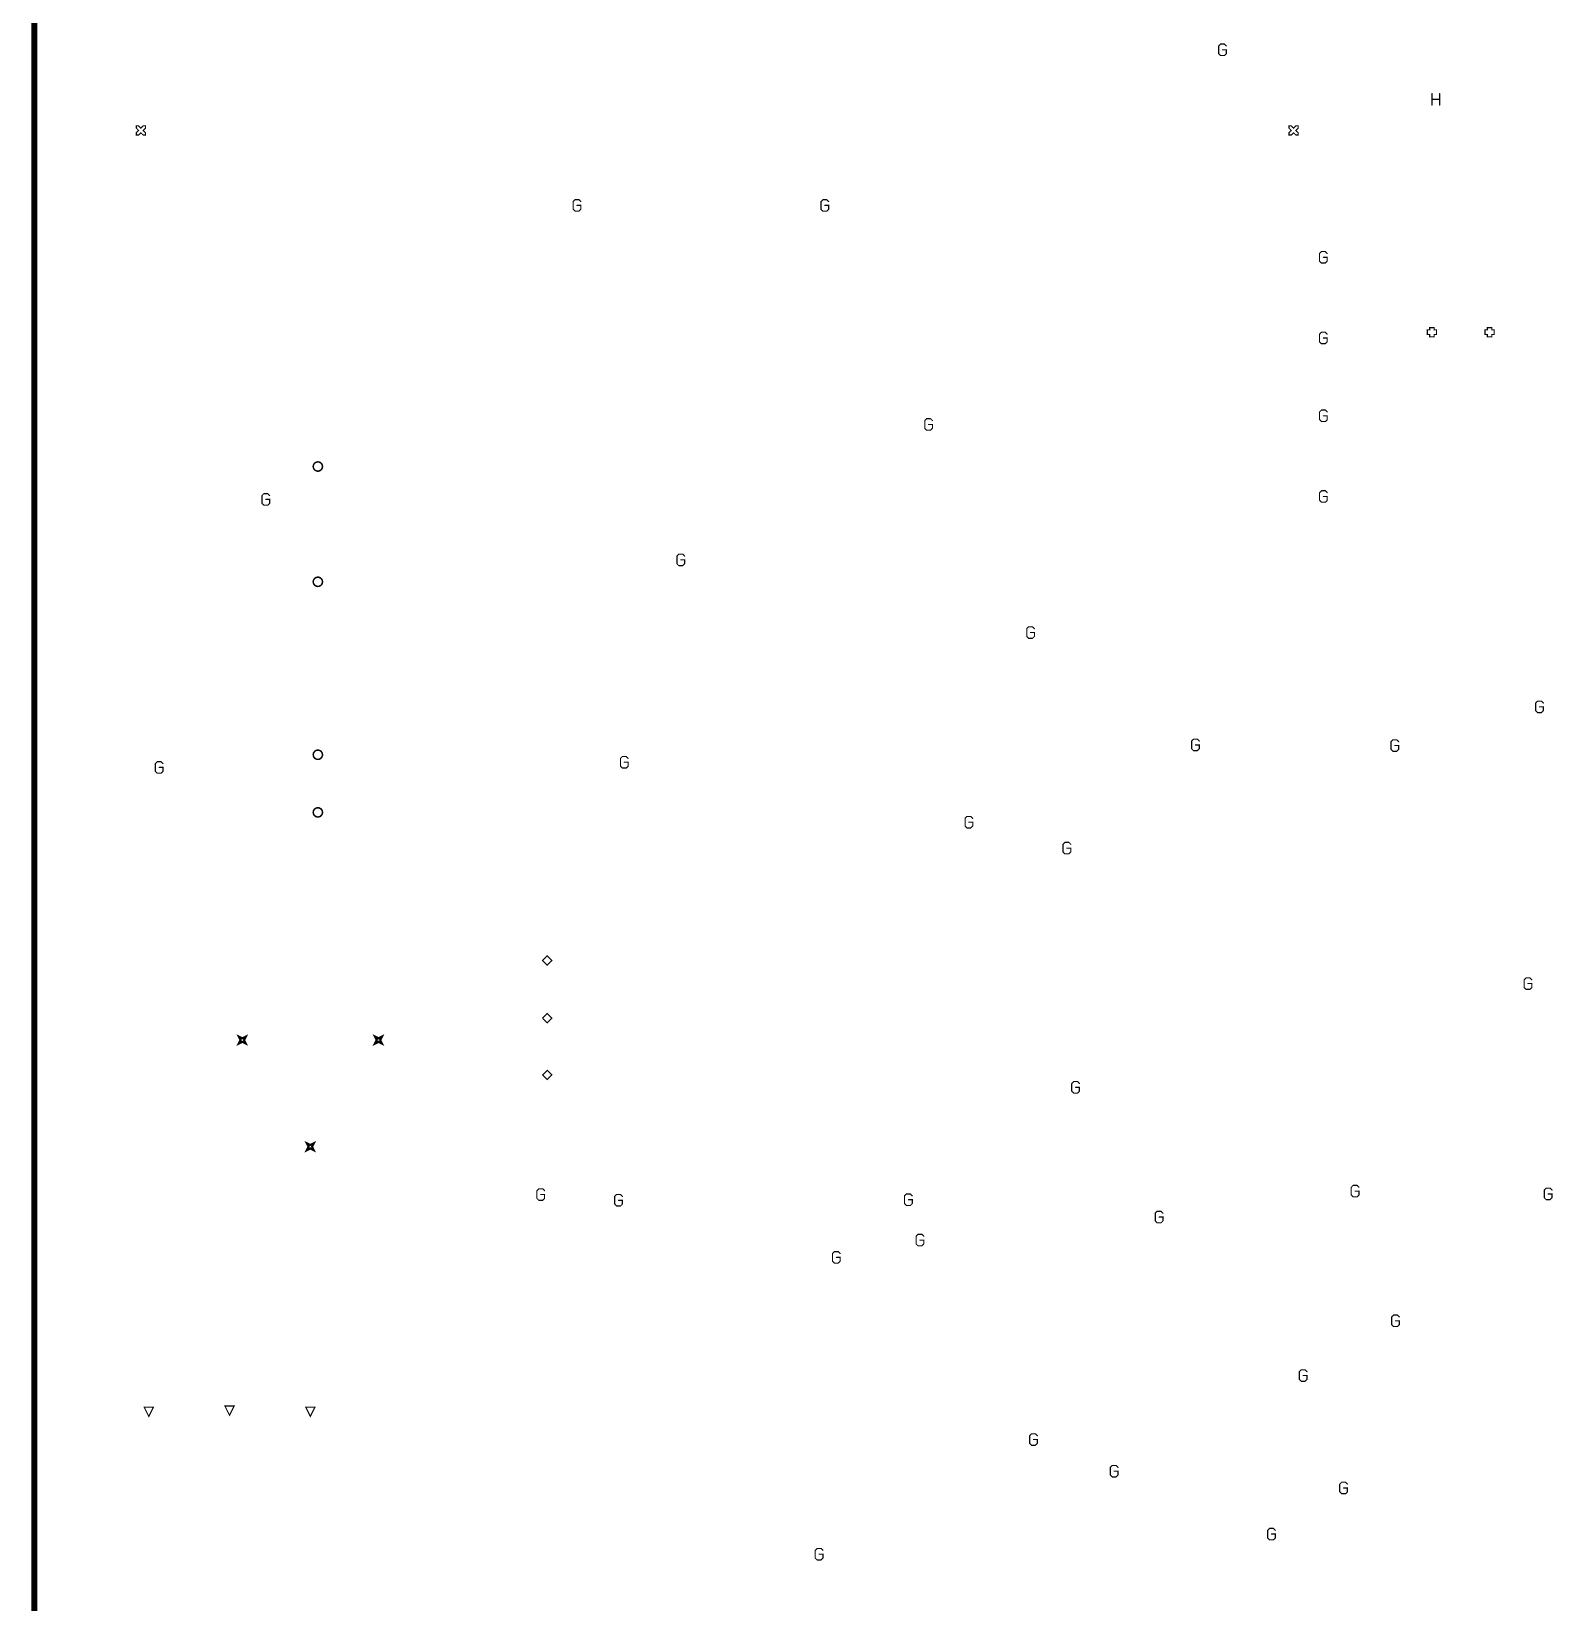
# Model space of a CAD drawing. Extents: x -9.8 to 23.3, y -7.1 to 14.3.
# Drawn here: x -0.24 to 2.399, y 1.146 to 3.872 of the extents above; entities that cross this region are included whole.
import ezdxf

# ---------------------------------------------------------------- set-up
doc = ezdxf.new("R2010")
doc.units = 0
doc.layers.add('2D_LINE_00', color=1, linetype='CONTINUOUS')

# ---------------------------------------------------------------- blocks, each defined once
blk = doc.blocks.new('DRAWING_15')
at = {"layer": '2D_LINE_00', "const_width": 0.01}
blk.add_lwpolyline([(0, 0), (0, 7.4)], dxfattribs=at)
blk = doc.blocks.new('SMOOTH_0$002')
at = {"const_width": 0.001}
blk.add_lwpolyline([(-0.0005, 0, 1), (0.0005, 0, 1)], format="xyb", close=True, dxfattribs=at)
blk = doc.blocks.new('DRAWING_3467')
at = {"layer": '2D_LINE_00', "const_width": 0.002}
blk.add_lwpolyline([(0, 0), (-0.008, 0.016), (0.008, 0.016), (0, 0)], dxfattribs=at)
at = {"layer": '2D_LINE_00'}
for p in [(-0.008, 0.016), (0, 0), (0, 0), (0.008, 0.016)]:
    blk.add_blockref('SMOOTH_0$002', p, dxfattribs=at)
blk = doc.blocks.new('DRAWING_3468')
at = {"layer": '2D_LINE_00', "const_width": 0.002}
blk.add_lwpolyline([(0, 0), (-0.008, 0.016), (0.008, 0.016), (0, 0)], dxfattribs=at)
at = {"layer": '2D_LINE_00'}
for p in [(-0.008, 0.016), (0, 0), (0, 0), (0.008, 0.016)]:
    blk.add_blockref('SMOOTH_0$002', p, dxfattribs=at)
blk = doc.blocks.new('DRAWING_3469')
at = {"layer": '2D_LINE_00', "const_width": 0.002}
blk.add_lwpolyline([(0, 0), (-0.008, 0.016), (0.008, 0.016), (0, 0)], dxfattribs=at)
at = {"layer": '2D_LINE_00'}
for p in [(-0.008, 0.016), (0, 0), (0, 0), (0.008, 0.016)]:
    blk.add_blockref('SMOOTH_0$002', p, dxfattribs=at)
blk = doc.blocks.new('DRAWING_3487')
at = {"layer": '2D_LINE_00', "const_width": 0.002}
blk.add_lwpolyline([(0, 0), (0.008, 0.008), (0.016, 0), (0.008, -0.008), (0, 0)], dxfattribs=at)
at = {"layer": '2D_LINE_00'}
for p in [(0, 0), (0, 0), (0.008, 0.008), (0.016, 0), (0.008, -0.008)]:
    blk.add_blockref('SMOOTH_0$002', p, dxfattribs=at)
blk = doc.blocks.new('DRAWING_3488')
at = {"layer": '2D_LINE_00', "const_width": 0.002}
blk.add_lwpolyline([(0, 0), (0.008, 0.008), (0.016, 0), (0.008, -0.008), (0, 0)], dxfattribs=at)
at = {"layer": '2D_LINE_00'}
for p in [(0, 0), (0, 0), (0.008, 0.008), (0.016, 0), (0.008, -0.008)]:
    blk.add_blockref('SMOOTH_0$002', p, dxfattribs=at)
blk = doc.blocks.new('DRAWING_3489')
at = {"layer": '2D_LINE_00', "const_width": 0.002}
blk.add_lwpolyline([(0, 0), (0.008, 0.00801), (0.016, 0), (0.008, -0.00799), (0, 0)], dxfattribs=at)
at = {"layer": '2D_LINE_00'}
for p in [(0, 0), (0, 0), (0.008, 0.00801), (0.016, 0), (0.008, -0.00799)]:
    blk.add_blockref('SMOOTH_0$002', p, dxfattribs=at)
blk = doc.blocks.new('DRAWING_3494')
at = {"layer": '2D_LINE_00', "const_width": 0.002}
blk.add_lwpolyline([(0, 0), (0.004, 0), (0.008, 0.004), (0.012, 0), (0.016, 0), (0.016, 0.004), (0.012, 0.008), (0.016, 0.012), (0.016, 0.016), (0.012, 0.016), (0.008, 0.012), (0.004, 0.016), (0, 0.016), (0, 0.012), (0.004, 0.008), (0, 0.004), (0, 0)], dxfattribs=at)
at = {"layer": '2D_LINE_00'}
for p in [(0, 0.016), (0, 0.012), (0, 0.004), (0, 0), (0, 0), (0.004, 0.016), (0.004, 0.008), (0.004, 0), (0.008, 0.012), (0.008, 0.004), (0.012, 0.016), (0.012, 0.008), (0.012, 0), (0.016, 0.016), (0.016, 0.012), (0.016, 0.004), (0.016, 0)]:
    blk.add_blockref('SMOOTH_0$002', p, dxfattribs=at)
blk = doc.blocks.new('DRAWING_3498')
at = {"layer": '2D_LINE_00', "const_width": 0.002}
blk.add_lwpolyline([(0, 0), (0.004, 0), (0.008, 0.004), (0.012, 0), (0.016, 0), (0.016, 0.004), (0.012, 0.008), (0.016, 0.012), (0.016, 0.016), (0.012, 0.016), (0.008, 0.012), (0.004, 0.016), (0, 0.016), (0, 0.012), (0.004, 0.008), (0, 0.004), (0, 0)], dxfattribs=at)
at = {"layer": '2D_LINE_00'}
for p in [(0, 0.016), (0, 0.012), (0, 0.004), (0, 0), (0, 0), (0.004, 0.016), (0.004, 0.008), (0.004, 0), (0.008, 0.012), (0.008, 0.004), (0.012, 0.016), (0.012, 0.008), (0.012, 0), (0.016, 0.016), (0.016, 0.012), (0.016, 0.004), (0.016, 0)]:
    blk.add_blockref('SMOOTH_0$002', p, dxfattribs=at)
blk = doc.blocks.new('DRAWING_3537')
at = {"layer": '2D_LINE_00', "const_width": 0.002}
blk.add_lwpolyline([(0, 0), (0, -0.004), (0.008, -0.004), (0.008, 0), (0.012, 0), (0.012, 0.008), (0.008, 0.008), (0.008, 0.012), (0, 0.012), (0, 0.008), (-0.004, 0.008), (-0.004, 0), (0, 0)], dxfattribs=at)
at = {"layer": '2D_LINE_00'}
for p in [(-0.004, 0.008), (-0.004, 0), (0, 0.012), (0, 0.008), (0, 0), (0, 0), (0.008, 0.012), (0.008, 0.008), (0.008, 0), (0.012, 0.008), (0.012, 0), (0, -0.004), (0.008, -0.004)]:
    blk.add_blockref('SMOOTH_0$002', p, dxfattribs=at)
blk = doc.blocks.new('DRAWING_3538')
at = {"layer": '2D_LINE_00', "const_width": 0.002}
blk.add_lwpolyline([(0, 0), (0, -0.004), (0.008, -0.004), (0.008, 0), (0.012, 0), (0.012, 0.008), (0.008, 0.008), (0.008, 0.012), (0, 0.012), (0, 0.008), (-0.004, 0.008), (-0.004, 0), (0, 0)], dxfattribs=at)
at = {"layer": '2D_LINE_00'}
for p in [(-0.004, 0.008), (-0.004, 0), (0, 0.012), (0, 0.008), (0, 0), (0, 0), (0.008, 0.012), (0.008, 0.008), (0.008, 0), (0.012, 0.008), (0.012, 0), (0, -0.004), (0.008, -0.004)]:
    blk.add_blockref('SMOOTH_0$002', p, dxfattribs=at)
blk = doc.blocks.new('DRAWING_3543')
at = {"layer": '2D_LINE_00', "const_width": 0.002}
blk.add_lwpolyline([(0, 0), (0.004, 0.008), (0, 0.016), (0.008, 0.012), (0.016, 0.016), (0.012, 0.008), (0.016, 0), (0.008, 0.004), (0, 0)], dxfattribs=at)
at = {"layer": '2D_LINE_00'}
for p in [(0, 0.016), (0, 0), (0, 0), (0.004, 0.008), (0.008, 0.012), (0.008, 0.004), (0.012, 0.008), (0.016, 0.016), (0.016, 0)]:
    blk.add_blockref('SMOOTH_0$002', p, dxfattribs=at)
blk = doc.blocks.new('DRAWING_3544')
at = {"layer": '2D_LINE_00', "const_width": 0.002}
blk.add_lwpolyline([(0, 0), (0.002, 0.004), (0, 0.008), (0.004, 0.006), (0.008, 0.008), (0.006, 0.004), (0.008, 0), (0.004, 0.002), (0, 0)], dxfattribs=at)
at = {"layer": '2D_LINE_00'}
for p in [(0, 0.008), (0, 0), (0, 0), (0.002, 0.004), (0.004, 0.006), (0.004, 0.002), (0.006, 0.004), (0.008, 0.008), (0.008, 0)]:
    blk.add_blockref('SMOOTH_0$002', p, dxfattribs=at)
blk = doc.blocks.new('DRAWING_3545')
at = {"layer": '2D_LINE_00', "const_width": 0.002}
blk.add_lwpolyline([(0, 0), (0.004, 0.008), (0, 0.016), (0.008, 0.012), (0.016, 0.016), (0.012, 0.008), (0.016, 0), (0.008, 0.004), (0, 0)], dxfattribs=at)
at = {"layer": '2D_LINE_00'}
for p in [(0, 0.016), (0, 0), (0, 0), (0.004, 0.008), (0.008, 0.012), (0.008, 0.004), (0.012, 0.008), (0.016, 0.016), (0.016, 0)]:
    blk.add_blockref('SMOOTH_0$002', p, dxfattribs=at)
blk = doc.blocks.new('DRAWING_3546')
at = {"layer": '2D_LINE_00', "const_width": 0.002}
blk.add_lwpolyline([(0, 0), (0.002, 0.004), (0, 0.008), (0.004, 0.006), (0.008, 0.008), (0.006, 0.004), (0.008, 0), (0.004, 0.002), (0, 0)], dxfattribs=at)
at = {"layer": '2D_LINE_00'}
for p in [(0, 0.008), (0, 0), (0, 0), (0.002, 0.004), (0.004, 0.006), (0.004, 0.002), (0.006, 0.004), (0.008, 0.008), (0.008, 0)]:
    blk.add_blockref('SMOOTH_0$002', p, dxfattribs=at)
blk = doc.blocks.new('DRAWING_3547')
at = {"layer": '2D_LINE_00', "const_width": 0.002}
blk.add_lwpolyline([(0, 0), (0.004, 0.008), (0, 0.016), (0.008, 0.01201), (0.016, 0.016), (0.012, 0.008), (0.016, 0), (0.008, 0.00401), (0, 0)], dxfattribs=at)
at = {"layer": '2D_LINE_00'}
for p in [(0, 0.016), (0, 0), (0, 0), (0.004, 0.008), (0.008, 0.01201), (0.008, 0.00401), (0.012, 0.008), (0.016, 0.016), (0.016, 0)]:
    blk.add_blockref('SMOOTH_0$002', p, dxfattribs=at)
blk = doc.blocks.new('DRAWING_3548')
at = {"layer": '2D_LINE_00', "const_width": 0.002}
blk.add_lwpolyline([(0, 0), (0.002, 0.00399), (0, 0.008), (0.004, 0.006), (0.008, 0.008), (0.006, 0.00399), (0.008, 0), (0.004, 0.00199), (0, 0)], dxfattribs=at)
at = {"layer": '2D_LINE_00'}
for p in [(0, 0.008), (0, 0), (0, 0), (0.002, 0.00399), (0.004, 0.006), (0.004, 0.00199), (0.006, 0.00399), (0.008, 0.008), (0.008, 0)]:
    blk.add_blockref('SMOOTH_0$002', p, dxfattribs=at)
blk = doc.blocks.new('DRAWING_3691')
at = {"layer": '2D_LINE_00', "const_width": 0.002}
blk.add_lwpolyline([(0, 0), (0, -0.01999), (0, -0.00999), (0.01333, -0.00999), (0.01333, 0), (0.01333, -0.01999)], dxfattribs=at)
at = {"layer": '2D_LINE_00'}
for p in [(0, 0), (0.01333, 0), (0, -0.00999), (0, -0.01999), (0.01333, -0.00999), (0.01333, -0.01999)]:
    blk.add_blockref('SMOOTH_0$002', p, dxfattribs=at)
blk = doc.blocks.new('DRAWING_3705')
at = {"layer": '2D_LINE_00', "const_width": 0.002}
blk.add_lwpolyline([(0, 0), (-0.00333, 0.00333), (-0.01, 0.00333), (-0.01333, 0), (-0.01333, -0.01333), (-0.01, -0.01666), (-0.00333, -0.01666), (0, -0.01333), (0, -0.00666), (-0.00666, -0.00666)], dxfattribs=at)
at = {"layer": '2D_LINE_00'}
for p in [(-0.01333, 0), (-0.01, 0.00333), (-0.00333, 0.00333), (0, 0), (-0.01333, -0.01333), (-0.01, -0.01666), (-0.00666, -0.00666), (-0.00333, -0.01666), (0, -0.00666), (0, -0.01333)]:
    blk.add_blockref('SMOOTH_0$002', p, dxfattribs=at)
blk = doc.blocks.new('DRAWING_3706')
at = {"layer": '2D_LINE_00', "const_width": 0.002}
blk.add_lwpolyline([(0, 0), (-0.00333, 0.00333), (-0.01, 0.00333), (-0.01333, 0), (-0.01333, -0.01333), (-0.01, -0.01666), (-0.00333, -0.01666), (0, -0.01333), (0, -0.00666), (-0.00667, -0.00666)], dxfattribs=at)
at = {"layer": '2D_LINE_00'}
for p in [(-0.01333, 0), (-0.01, 0.00333), (-0.00333, 0.00333), (0, 0), (-0.01333, -0.01333), (-0.01, -0.01666), (-0.00667, -0.00666), (-0.00333, -0.01666), (0, -0.00666), (0, -0.01333)]:
    blk.add_blockref('SMOOTH_0$002', p, dxfattribs=at)
blk = doc.blocks.new('DRAWING_3707')
at = {"layer": '2D_LINE_00', "const_width": 0.002}
blk.add_lwpolyline([(0, 0), (-0.00333, 0.00333), (-0.01, 0.00333), (-0.01333, 0), (-0.01333, -0.01333), (-0.01, -0.01666), (-0.00333, -0.01666), (0, -0.01333), (0, -0.00666), (-0.00666, -0.00666)], dxfattribs=at)
at = {"layer": '2D_LINE_00'}
for p in [(-0.01333, 0), (-0.01, 0.00333), (-0.00333, 0.00333), (0, 0), (-0.01333, -0.01333), (-0.01, -0.01666), (-0.00666, -0.00666), (-0.00333, -0.01666), (0, -0.00666), (0, -0.01333)]:
    blk.add_blockref('SMOOTH_0$002', p, dxfattribs=at)
blk = doc.blocks.new('DRAWING_3720')
at = {"layer": '2D_LINE_00', "const_width": 0.002}
blk.add_lwpolyline([(0, 0), (-0.00333, 0.00333), (-0.01, 0.00333), (-0.01333, 0), (-0.01333, -0.01333), (-0.01, -0.01666), (-0.00333, -0.01666), (0, -0.01333), (0, -0.00666), (-0.00667, -0.00666)], dxfattribs=at)
at = {"layer": '2D_LINE_00'}
for p in [(-0.01333, 0), (-0.01, 0.00333), (-0.00333, 0.00333), (0, 0), (-0.01333, -0.01333), (-0.01, -0.01666), (-0.00667, -0.00666), (-0.00333, -0.01666), (0, -0.00666), (0, -0.01333)]:
    blk.add_blockref('SMOOTH_0$002', p, dxfattribs=at)
blk = doc.blocks.new('DRAWING_3721')
at = {"layer": '2D_LINE_00', "const_width": 0.002}
blk.add_lwpolyline([(0, 0), (-0.00333, 0.00333), (-0.01, 0.00333), (-0.01333, 0), (-0.01333, -0.01333), (-0.01, -0.01666), (-0.00333, -0.01666), (0, -0.01333), (0, -0.00666), (-0.00666, -0.00666)], dxfattribs=at)
at = {"layer": '2D_LINE_00'}
for p in [(-0.01333, 0), (-0.01, 0.00333), (-0.00333, 0.00333), (0, 0), (-0.01333, -0.01333), (-0.01, -0.01666), (-0.00666, -0.00666), (-0.00333, -0.01666), (0, -0.00666), (0, -0.01333)]:
    blk.add_blockref('SMOOTH_0$002', p, dxfattribs=at)
blk = doc.blocks.new('DRAWING_3757')
at = {"layer": '2D_LINE_00', "const_width": 0.002}
blk.add_lwpolyline([(0, 0), (-0.00333, 0.00333), (-0.01, 0.00333), (-0.01333, 0), (-0.01333, -0.01333), (-0.01, -0.01666), (-0.00333, -0.01666), (0, -0.01333), (0, -0.00666), (-0.00667, -0.00666)], dxfattribs=at)
at = {"layer": '2D_LINE_00'}
for p in [(-0.01333, 0), (-0.01, 0.00333), (-0.00333, 0.00333), (0, 0), (-0.01333, -0.01333), (-0.01, -0.01666), (-0.00667, -0.00666), (-0.00333, -0.01666), (0, -0.00666), (0, -0.01333)]:
    blk.add_blockref('SMOOTH_0$002', p, dxfattribs=at)
blk = doc.blocks.new('DRAWING_3758')
at = {"layer": '2D_LINE_00', "const_width": 0.002}
blk.add_lwpolyline([(0, 0), (-0.00333, 0.00333), (-0.01, 0.00333), (-0.01333, 0), (-0.01333, -0.01333), (-0.01, -0.01666), (-0.00333, -0.01666), (0, -0.01333), (0, -0.00666), (-0.00666, -0.00666)], dxfattribs=at)
at = {"layer": '2D_LINE_00'}
for p in [(-0.01333, 0), (-0.01, 0.00333), (-0.00333, 0.00333), (0, 0), (-0.01333, -0.01333), (-0.01, -0.01666), (-0.00666, -0.00666), (-0.00333, -0.01666), (0, -0.00666), (0, -0.01333)]:
    blk.add_blockref('SMOOTH_0$002', p, dxfattribs=at)
blk = doc.blocks.new('DRAWING_3759')
at = {"layer": '2D_LINE_00', "const_width": 0.002}
blk.add_lwpolyline([(0, 0), (-0.00333, 0.00333), (-0.01, 0.00333), (-0.01333, 0), (-0.01333, -0.01333), (-0.01, -0.01666), (-0.00333, -0.01666), (0, -0.01333), (0, -0.00666), (-0.00667, -0.00666)], dxfattribs=at)
at = {"layer": '2D_LINE_00'}
for p in [(-0.01333, 0), (-0.01, 0.00333), (-0.00333, 0.00333), (0, 0), (-0.01333, -0.01333), (-0.01, -0.01666), (-0.00667, -0.00666), (-0.00333, -0.01666), (0, -0.00666), (0, -0.01333)]:
    blk.add_blockref('SMOOTH_0$002', p, dxfattribs=at)
blk = doc.blocks.new('DRAWING_3760')
at = {"layer": '2D_LINE_00', "const_width": 0.002}
blk.add_lwpolyline([(0, 0), (-0.00333, 0.00333), (-0.01, 0.00333), (-0.01333, 0), (-0.01333, -0.01333), (-0.01, -0.01666), (-0.00333, -0.01666), (0, -0.01333), (0, -0.00666), (-0.00667, -0.00666)], dxfattribs=at)
at = {"layer": '2D_LINE_00'}
for p in [(-0.01333, 0), (-0.01, 0.00333), (-0.00333, 0.00333), (0, 0), (-0.01333, -0.01333), (-0.01, -0.01666), (-0.00667, -0.00666), (-0.00333, -0.01666), (0, -0.00666), (0, -0.01333)]:
    blk.add_blockref('SMOOTH_0$002', p, dxfattribs=at)
blk = doc.blocks.new('DRAWING_3761')
at = {"layer": '2D_LINE_00', "const_width": 0.002}
blk.add_lwpolyline([(0, 0), (-0.00333, 0.00333), (-0.01, 0.00333), (-0.01333, 0), (-0.01333, -0.01333), (-0.01, -0.01666), (-0.00333, -0.01666), (0, -0.01333), (0, -0.00666), (-0.00667, -0.00666)], dxfattribs=at)
at = {"layer": '2D_LINE_00'}
for p in [(-0.01333, 0), (-0.01, 0.00333), (-0.00333, 0.00333), (0, 0), (-0.01333, -0.01333), (-0.01, -0.01666), (-0.00667, -0.00666), (-0.00333, -0.01666), (0, -0.00666), (0, -0.01333)]:
    blk.add_blockref('SMOOTH_0$002', p, dxfattribs=at)
blk = doc.blocks.new('DRAWING_3762')
at = {"layer": '2D_LINE_00', "const_width": 0.002}
blk.add_lwpolyline([(0, 0), (-0.00333, 0.00333), (-0.01, 0.00333), (-0.01333, 0), (-0.01333, -0.01333), (-0.01, -0.01666), (-0.00333, -0.01666), (0, -0.01333), (0, -0.00666), (-0.00667, -0.00666)], dxfattribs=at)
at = {"layer": '2D_LINE_00'}
for p in [(-0.01333, 0), (-0.01, 0.00333), (-0.00333, 0.00333), (0, 0), (-0.01333, -0.01333), (-0.01, -0.01666), (-0.00667, -0.00666), (-0.00333, -0.01666), (0, -0.00666), (0, -0.01333)]:
    blk.add_blockref('SMOOTH_0$002', p, dxfattribs=at)
blk = doc.blocks.new('DRAWING_3763')
at = {"layer": '2D_LINE_00', "const_width": 0.002}
blk.add_lwpolyline([(0, 0), (-0.00333, 0.00333), (-0.01, 0.00333), (-0.01333, 0), (-0.01333, -0.01333), (-0.01, -0.01666), (-0.00333, -0.01666), (0, -0.01333), (0, -0.00666), (-0.00666, -0.00666)], dxfattribs=at)
at = {"layer": '2D_LINE_00'}
for p in [(-0.01333, 0), (-0.01, 0.00333), (-0.00333, 0.00333), (0, 0), (-0.01333, -0.01333), (-0.01, -0.01666), (-0.00666, -0.00666), (-0.00333, -0.01666), (0, -0.00666), (0, -0.01333)]:
    blk.add_blockref('SMOOTH_0$002', p, dxfattribs=at)
blk = doc.blocks.new('DRAWING_3764')
at = {"layer": '2D_LINE_00', "const_width": 0.002}
blk.add_lwpolyline([(0, 0), (-0.00333, 0.00333), (-0.01, 0.00333), (-0.01333, 0), (-0.01333, -0.01333), (-0.01, -0.01666), (-0.00333, -0.01666), (0, -0.01333), (0, -0.00666), (-0.00667, -0.00666)], dxfattribs=at)
at = {"layer": '2D_LINE_00'}
for p in [(-0.01333, 0), (-0.01, 0.00333), (-0.00333, 0.00333), (0, 0), (-0.01333, -0.01333), (-0.01, -0.01666), (-0.00667, -0.00666), (-0.00333, -0.01666), (0, -0.00666), (0, -0.01333)]:
    blk.add_blockref('SMOOTH_0$002', p, dxfattribs=at)
blk = doc.blocks.new('DRAWING_3765')
at = {"layer": '2D_LINE_00', "const_width": 0.002}
blk.add_lwpolyline([(0, 0), (-0.00333, 0.00333), (-0.01, 0.00333), (-0.01333, 0), (-0.01333, -0.01333), (-0.01, -0.01666), (-0.00333, -0.01666), (0, -0.01333), (0, -0.00666), (-0.00667, -0.00666)], dxfattribs=at)
at = {"layer": '2D_LINE_00'}
for p in [(-0.01333, 0), (-0.01, 0.00333), (-0.00333, 0.00333), (0, 0), (-0.01333, -0.01333), (-0.01, -0.01666), (-0.00667, -0.00666), (-0.00333, -0.01666), (0, -0.00666), (0, -0.01333)]:
    blk.add_blockref('SMOOTH_0$002', p, dxfattribs=at)
blk = doc.blocks.new('DRAWING_3766')
at = {"layer": '2D_LINE_00', "const_width": 0.002}
blk.add_lwpolyline([(0, 0), (-0.00333, 0.00333), (-0.01, 0.00333), (-0.01333, 0), (-0.01333, -0.01333), (-0.01, -0.01666), (-0.00333, -0.01666), (0, -0.01333), (0, -0.00666), (-0.00667, -0.00666)], dxfattribs=at)
at = {"layer": '2D_LINE_00'}
for p in [(-0.01333, 0), (-0.01, 0.00333), (-0.00333, 0.00333), (0, 0), (-0.01333, -0.01333), (-0.01, -0.01666), (-0.00667, -0.00666), (-0.00333, -0.01666), (0, -0.00666), (0, -0.01333)]:
    blk.add_blockref('SMOOTH_0$002', p, dxfattribs=at)
blk = doc.blocks.new('DRAWING_3767')
at = {"layer": '2D_LINE_00', "const_width": 0.002}
blk.add_lwpolyline([(0, 0), (-0.00333, 0.00333), (-0.01, 0.00333), (-0.01333, 0), (-0.01333, -0.01333), (-0.01, -0.01666), (-0.00333, -0.01666), (0, -0.01333), (0, -0.00666), (-0.00667, -0.00666)], dxfattribs=at)
at = {"layer": '2D_LINE_00'}
for p in [(-0.01333, 0), (-0.01, 0.00333), (-0.00333, 0.00333), (0, 0), (-0.01333, -0.01333), (-0.01, -0.01666), (-0.00667, -0.00666), (-0.00333, -0.01666), (0, -0.00666), (0, -0.01333)]:
    blk.add_blockref('SMOOTH_0$002', p, dxfattribs=at)
blk = doc.blocks.new('DRAWING_3768')
at = {"layer": '2D_LINE_00', "const_width": 0.002}
blk.add_lwpolyline([(0, 0), (-0.00333, 0.00333), (-0.01, 0.00333), (-0.01333, 0), (-0.01333, -0.01333), (-0.01, -0.01666), (-0.00333, -0.01666), (0, -0.01333), (0, -0.00666), (-0.00667, -0.00666)], dxfattribs=at)
at = {"layer": '2D_LINE_00'}
for p in [(-0.01333, 0), (-0.01, 0.00333), (-0.00333, 0.00333), (0, 0), (-0.01333, -0.01333), (-0.01, -0.01666), (-0.00667, -0.00666), (-0.00333, -0.01666), (0, -0.00666), (0, -0.01333)]:
    blk.add_blockref('SMOOTH_0$002', p, dxfattribs=at)
blk = doc.blocks.new('DRAWING_3769')
at = {"layer": '2D_LINE_00', "const_width": 0.002}
blk.add_lwpolyline([(0, 0), (-0.00333, 0.00333), (-0.01, 0.00333), (-0.01333, 0), (-0.01333, -0.01333), (-0.01, -0.01666), (-0.00333, -0.01666), (0, -0.01333), (0, -0.00666), (-0.00666, -0.00666)], dxfattribs=at)
at = {"layer": '2D_LINE_00'}
for p in [(-0.01333, 0), (-0.01, 0.00333), (-0.00333, 0.00333), (0, 0), (-0.01333, -0.01333), (-0.01, -0.01666), (-0.00666, -0.00666), (-0.00333, -0.01666), (0, -0.00666), (0, -0.01333)]:
    blk.add_blockref('SMOOTH_0$002', p, dxfattribs=at)
blk = doc.blocks.new('DRAWING_3770')
at = {"layer": '2D_LINE_00', "const_width": 0.002}
blk.add_lwpolyline([(0, 0), (-0.00333, 0.00333), (-0.01, 0.00333), (-0.01333, 0), (-0.01333, -0.01333), (-0.01, -0.01666), (-0.00333, -0.01666), (0, -0.01333), (0, -0.00666), (-0.00666, -0.00666)], dxfattribs=at)
at = {"layer": '2D_LINE_00'}
for p in [(-0.01333, 0), (-0.01, 0.00333), (-0.00333, 0.00333), (0, 0), (-0.01333, -0.01333), (-0.01, -0.01666), (-0.00666, -0.00666), (-0.00333, -0.01666), (0, -0.00666), (0, -0.01333)]:
    blk.add_blockref('SMOOTH_0$002', p, dxfattribs=at)
blk = doc.blocks.new('DRAWING_3771')
at = {"layer": '2D_LINE_00', "const_width": 0.002}
blk.add_lwpolyline([(0, 0), (-0.00333, 0.00333), (-0.01, 0.00333), (-0.01333, 0), (-0.01333, -0.01333), (-0.01, -0.01666), (-0.00333, -0.01666), (0, -0.01333), (0, -0.00666), (-0.00666, -0.00666)], dxfattribs=at)
at = {"layer": '2D_LINE_00'}
for p in [(-0.01333, 0), (-0.01, 0.00333), (-0.00333, 0.00333), (0, 0), (-0.01333, -0.01333), (-0.01, -0.01666), (-0.00666, -0.00666), (-0.00333, -0.01666), (0, -0.00666), (0, -0.01333)]:
    blk.add_blockref('SMOOTH_0$002', p, dxfattribs=at)
blk = doc.blocks.new('DRAWING_3775')
at = {"layer": '2D_LINE_00', "const_width": 0.002}
blk.add_lwpolyline([(0, 0), (-0.00333, 0.00333), (-0.01, 0.00333), (-0.01333, 0), (-0.01333, -0.01333), (-0.01, -0.01666), (-0.00333, -0.01666), (0, -0.01333), (0, -0.00666), (-0.00666, -0.00666)], dxfattribs=at)
at = {"layer": '2D_LINE_00'}
for p in [(-0.01333, 0), (-0.01, 0.00333), (-0.00333, 0.00333), (0, 0), (-0.01333, -0.01333), (-0.01, -0.01666), (-0.00666, -0.00666), (-0.00333, -0.01666), (0, -0.00666), (0, -0.01333)]:
    blk.add_blockref('SMOOTH_0$002', p, dxfattribs=at)
blk = doc.blocks.new('DRAWING_3776')
at = {"layer": '2D_LINE_00', "const_width": 0.002}
blk.add_lwpolyline([(0, 0), (-0.00333, 0.00333), (-0.01, 0.00333), (-0.01333, 0), (-0.01333, -0.01333), (-0.01, -0.01666), (-0.00333, -0.01666), (0, -0.01333), (0, -0.00666), (-0.00667, -0.00666)], dxfattribs=at)
at = {"layer": '2D_LINE_00'}
for p in [(-0.01333, 0), (-0.01, 0.00333), (-0.00333, 0.00333), (0, 0), (-0.01333, -0.01333), (-0.01, -0.01666), (-0.00667, -0.00666), (-0.00333, -0.01666), (0, -0.00666), (0, -0.01333)]:
    blk.add_blockref('SMOOTH_0$002', p, dxfattribs=at)
blk = doc.blocks.new('DRAWING_3778')
at = {"layer": '2D_LINE_00', "const_width": 0.002}
blk.add_lwpolyline([(0, 0), (-0.00333, 0.00333), (-0.01, 0.00333), (-0.01333, 0), (-0.01333, -0.01333), (-0.01, -0.01666), (-0.00333, -0.01666), (0, -0.01333), (0, -0.00666), (-0.00667, -0.00666)], dxfattribs=at)
at = {"layer": '2D_LINE_00'}
for p in [(-0.01333, 0), (-0.01, 0.00333), (-0.00333, 0.00333), (0, 0), (-0.01333, -0.01333), (-0.01, -0.01666), (-0.00667, -0.00666), (-0.00333, -0.01666), (0, -0.00666), (0, -0.01333)]:
    blk.add_blockref('SMOOTH_0$002', p, dxfattribs=at)
blk = doc.blocks.new('DRAWING_3779')
at = {"layer": '2D_LINE_00', "const_width": 0.002}
blk.add_lwpolyline([(0, 0), (-0.00333, 0.00333), (-0.01, 0.00333), (-0.01333, 0), (-0.01333, -0.01333), (-0.01, -0.01666), (-0.00333, -0.01666), (0, -0.01333), (0, -0.00666), (-0.00667, -0.00666)], dxfattribs=at)
at = {"layer": '2D_LINE_00'}
for p in [(-0.01333, 0), (-0.01, 0.00333), (-0.00333, 0.00333), (0, 0), (-0.01333, -0.01333), (-0.01, -0.01666), (-0.00667, -0.00666), (-0.00333, -0.01666), (0, -0.00666), (0, -0.01333)]:
    blk.add_blockref('SMOOTH_0$002', p, dxfattribs=at)
blk = doc.blocks.new('DRAWING_3803')
at = {"layer": '2D_LINE_00', "const_width": 0.002}
blk.add_lwpolyline([(0, 0), (-0.00333, 0.00333), (-0.01, 0.00333), (-0.01333, 0), (-0.01333, -0.01333), (-0.01, -0.01666), (-0.00333, -0.01666), (0, -0.01333), (0, -0.00666), (-0.00666, -0.00666)], dxfattribs=at)
at = {"layer": '2D_LINE_00'}
for p in [(-0.01333, 0), (-0.01, 0.00333), (-0.00333, 0.00333), (0, 0), (-0.01333, -0.01333), (-0.01, -0.01666), (-0.00666, -0.00666), (-0.00333, -0.01666), (0, -0.00666), (0, -0.01333)]:
    blk.add_blockref('SMOOTH_0$002', p, dxfattribs=at)
blk = doc.blocks.new('DRAWING_3824')
at = {"layer": '2D_LINE_00', "const_width": 0.002}
blk.add_lwpolyline([(0, 0), (-0.00333, 0.00333), (-0.01, 0.00333), (-0.01333, 0), (-0.01333, -0.01333), (-0.01, -0.01666), (-0.00333, -0.01666), (0, -0.01333), (0, -0.00666), (-0.00667, -0.00666)], dxfattribs=at)
at = {"layer": '2D_LINE_00'}
for p in [(-0.01333, 0), (-0.01, 0.00333), (-0.00333, 0.00333), (0, 0), (-0.01333, -0.01333), (-0.01, -0.01666), (-0.00667, -0.00666), (-0.00333, -0.01666), (0, -0.00666), (0, -0.01333)]:
    blk.add_blockref('SMOOTH_0$002', p, dxfattribs=at)
blk = doc.blocks.new('DRAWING_3826')
at = {"layer": '2D_LINE_00', "const_width": 0.002}
blk.add_lwpolyline([(0, 0), (-0.00333, 0.00333), (-0.01, 0.00333), (-0.01333, 0), (-0.01333, -0.01333), (-0.01, -0.01666), (-0.00333, -0.01666), (0, -0.01333), (0, -0.00666), (-0.00667, -0.00666)], dxfattribs=at)
at = {"layer": '2D_LINE_00'}
for p in [(-0.01333, 0), (-0.01, 0.00333), (-0.00333, 0.00333), (0, 0), (-0.01333, -0.01333), (-0.01, -0.01666), (-0.00667, -0.00666), (-0.00333, -0.01666), (0, -0.00666), (0, -0.01333)]:
    blk.add_blockref('SMOOTH_0$002', p, dxfattribs=at)
blk = doc.blocks.new('DRAWING_3834')
at = {"layer": '2D_LINE_00', "const_width": 0.002}
blk.add_lwpolyline([(0, 0), (-0.00333, 0.00333), (-0.01, 0.00333), (-0.01333, 0), (-0.01333, -0.01333), (-0.01, -0.01666), (-0.00333, -0.01666), (0, -0.01333), (0, -0.00666), (-0.00667, -0.00666)], dxfattribs=at)
at = {"layer": '2D_LINE_00'}
for p in [(-0.01333, 0), (-0.01, 0.00333), (-0.00333, 0.00333), (0, 0), (-0.01333, -0.01333), (-0.01, -0.01666), (-0.00667, -0.00666), (-0.00333, -0.01666), (0, -0.00666), (0, -0.01333)]:
    blk.add_blockref('SMOOTH_0$002', p, dxfattribs=at)
blk = doc.blocks.new('DRAWING_3838')
at = {"layer": '2D_LINE_00', "const_width": 0.002}
blk.add_lwpolyline([(0, 0), (-0.00333, 0.00333), (-0.01, 0.00333), (-0.01333, 0), (-0.01333, -0.01333), (-0.01, -0.01666), (-0.00333, -0.01666), (0, -0.01333), (0, -0.00666), (-0.00667, -0.00666)], dxfattribs=at)
at = {"layer": '2D_LINE_00'}
for p in [(-0.01333, 0), (-0.01, 0.00333), (-0.00333, 0.00333), (0, 0), (-0.01333, -0.01333), (-0.01, -0.01666), (-0.00667, -0.00666), (-0.00333, -0.01666), (0, -0.00666), (0, -0.01333)]:
    blk.add_blockref('SMOOTH_0$002', p, dxfattribs=at)
blk = doc.blocks.new('DRAWING_3905')
at = {"layer": '2D_LINE_00', "const_width": 0.002}
blk.add_lwpolyline([(0, 0), (-0.00333, 0.00333), (-0.01, 0.00333), (-0.01333, 0), (-0.01333, -0.01333), (-0.01, -0.01666), (-0.00333, -0.01666), (0, -0.01333), (0, -0.00666), (-0.00667, -0.00666)], dxfattribs=at)
at = {"layer": '2D_LINE_00'}
for p in [(-0.01333, 0), (-0.01, 0.00333), (-0.00333, 0.00333), (0, 0), (-0.01333, -0.01333), (-0.01, -0.01666), (-0.00667, -0.00666), (-0.00333, -0.01666), (0, -0.00666), (0, -0.01333)]:
    blk.add_blockref('SMOOTH_0$002', p, dxfattribs=at)
blk = doc.blocks.new('DRAWING_3907')
at = {"layer": '2D_LINE_00', "const_width": 0.002}
blk.add_lwpolyline([(0, 0), (-0.00333, 0.00333), (-0.01, 0.00333), (-0.01333, 0), (-0.01333, -0.01333), (-0.01, -0.01666), (-0.00333, -0.01666), (0, -0.01333), (0, -0.00666), (-0.00666, -0.00666)], dxfattribs=at)
at = {"layer": '2D_LINE_00'}
for p in [(-0.01333, 0), (-0.01, 0.00333), (-0.00333, 0.00333), (0, 0), (-0.01333, -0.01333), (-0.01, -0.01666), (-0.00666, -0.00666), (-0.00333, -0.01666), (0, -0.00666), (0, -0.01333)]:
    blk.add_blockref('SMOOTH_0$002', p, dxfattribs=at)
blk = doc.blocks.new('DRAWING_3909')
at = {"layer": '2D_LINE_00', "const_width": 0.002}
blk.add_lwpolyline([(0, 0), (-0.00333, 0.00333), (-0.01, 0.00333), (-0.01333, 0), (-0.01333, -0.01333), (-0.01, -0.01666), (-0.00333, -0.01666), (0, -0.01333), (0, -0.00666), (-0.00667, -0.00666)], dxfattribs=at)
at = {"layer": '2D_LINE_00'}
for p in [(-0.01333, 0), (-0.01, 0.00333), (-0.00333, 0.00333), (0, 0), (-0.01333, -0.01333), (-0.01, -0.01666), (-0.00667, -0.00666), (-0.00333, -0.01666), (0, -0.00666), (0, -0.01333)]:
    blk.add_blockref('SMOOTH_0$002', p, dxfattribs=at)
blk = doc.blocks.new('DRAWING_3911')
at = {"layer": '2D_LINE_00', "const_width": 0.002}
blk.add_lwpolyline([(0, 0), (-0.00333, 0.00333), (-0.01, 0.00333), (-0.01333, 0), (-0.01333, -0.01333), (-0.01, -0.01666), (-0.00333, -0.01666), (0, -0.01333), (0, -0.00666), (-0.00667, -0.00666)], dxfattribs=at)
at = {"layer": '2D_LINE_00'}
for p in [(-0.01333, 0), (-0.01, 0.00333), (-0.00333, 0.00333), (0, 0), (-0.01333, -0.01333), (-0.01, -0.01666), (-0.00667, -0.00666), (-0.00333, -0.01666), (0, -0.00666), (0, -0.01333)]:
    blk.add_blockref('SMOOTH_0$002', p, dxfattribs=at)
blk = doc.blocks.new('DRAWING_3994')
at = {"layer": '2D_LINE_00', "const_width": 0.002}
blk.add_lwpolyline([(0, 0), (-0.00333, 0.00333), (-0.01, 0.00333), (-0.01333, 0), (-0.01333, -0.01333), (-0.01, -0.01666), (-0.00333, -0.01666), (0, -0.01333), (0, -0.00666), (-0.00667, -0.00666)], dxfattribs=at)
at = {"layer": '2D_LINE_00'}
for p in [(-0.01333, 0), (-0.01, 0.00333), (-0.00333, 0.00333), (0, 0), (-0.01333, -0.01333), (-0.01, -0.01666), (-0.00667, -0.00666), (-0.00333, -0.01666), (0, -0.00666), (0, -0.01333)]:
    blk.add_blockref('SMOOTH_0$002', p, dxfattribs=at)
blk = doc.blocks.new('DRAWING_3995')
at = {"layer": '2D_LINE_00', "const_width": 0.002}
blk.add_lwpolyline([(0, 0), (-0.00333, 0.00333), (-0.01, 0.00333), (-0.01333, 0), (-0.01333, -0.01333), (-0.01, -0.01666), (-0.00333, -0.01666), (0, -0.01333), (0, -0.00666), (-0.00667, -0.00666)], dxfattribs=at)
at = {"layer": '2D_LINE_00'}
for p in [(-0.01333, 0), (-0.01, 0.00333), (-0.00333, 0.00333), (0, 0), (-0.01333, -0.01333), (-0.01, -0.01666), (-0.00667, -0.00666), (-0.00333, -0.01666), (0, -0.00666), (0, -0.01333)]:
    blk.add_blockref('SMOOTH_0$002', p, dxfattribs=at)
blk = doc.blocks.new('DRAWING_4144')
at = {"layer": '2D_LINE_00', "const_width": 0.00267}
blk.add_lwpolyline([(0, 0, 1), (0.016, 0, 1)], format="xyb", close=True, dxfattribs=at)
blk = doc.blocks.new('DRAWING_4145')
at = {"layer": '2D_LINE_00', "const_width": 0.00267}
blk.add_lwpolyline([(0, 0, 1), (0.016, 0, 1)], format="xyb", close=True, dxfattribs=at)
blk = doc.blocks.new('DRAWING_4146')
at = {"layer": '2D_LINE_00', "const_width": 0.00267}
blk.add_lwpolyline([(0, 0, 1), (0.016, 0, 1)], format="xyb", close=True, dxfattribs=at)
blk = doc.blocks.new('DRAWING_4147')
at = {"layer": '2D_LINE_00', "const_width": 0.00267}
blk.add_lwpolyline([(0, 0, 1), (0.016, 0, 1)], format="xyb", close=True, dxfattribs=at)

msp = doc.modelspace()

# ---------------------------------------------------------------- block references
for name, p in [('DRAWING_15', (-0.235, -0.2)), ('DRAWING_3803', (1.83333, 3.84666)), ('DRAWING_3691', (2.19, 3.76402)), ('DRAWING_3498', (-0.058, 3.692)), ('DRAWING_3494', (1.942, 3.692)), ('DRAWING_3994', (0.71333, 3.57666)), ('DRAWING_3995', (1.14333, 3.57666)), ('DRAWING_3775', (2.00833, 3.48666)), ('DRAWING_3537', (2.186, 3.346)), ('DRAWING_3538', (2.286, 3.346)), ('DRAWING_3771', (2.00833, 3.34666)), ('DRAWING_3705', (1.32333, 3.19666)), ('DRAWING_3770', (2.00833, 3.21166)), ('DRAWING_4144', (0.249, 3.117)), ('DRAWING_3707', (0.17333, 3.06666)), ('DRAWING_3769', (2.00833, 3.07166)), ('DRAWING_3706', (0.89333, 2.96166)), ('DRAWING_4145', (0.249, 2.917)), ('DRAWING_3776', (1.50033, 2.83566)), ('DRAWING_3826', (2.38333, 2.70666)), ('DRAWING_3767', (1.78633, 2.64066)), ('DRAWING_3768', (2.13233, 2.63966)), ('DRAWING_4146', (0.249, 2.617)), ('DRAWING_3763', (-0.01167, 2.60166)), ('DRAWING_3762', (0.79533, 2.61066)), ('DRAWING_4147', (0.249, 2.517)), ('DRAWING_3720', (1.39333, 2.50666)), ('DRAWING_3824', (1.56333, 2.46166)), ('DRAWING_3487', (0.647, 2.26)), ('DRAWING_3834', (2.36333, 2.22666)), ('DRAWING_3488', (0.647, 2.16)), ('DRAWING_3545', (0.11793, 2.11398)), ('DRAWING_3546', (0.12193, 2.11798)), ('DRAWING_3543', (0.35415, 2.11398)), ('DRAWING_3544', (0.35815, 2.11798)), ('DRAWING_3489', (0.647, 2.06157)), ('DRAWING_3721', (1.57833, 2.04666)), ('DRAWING_3547', (0.23592, 1.92894)), ('DRAWING_3548', (0.23992, 1.93295)), ('DRAWING_3764', (0.65033, 1.86066)), ('DRAWING_3761', (0.78533, 1.85066)), ('DRAWING_3765', (1.28833, 1.85166)), ('DRAWING_3757', (2.06333, 1.86666)), ('DRAWING_3838', (2.39833, 1.86166)), ('DRAWING_3758', (1.72333, 1.82166)), ('DRAWING_3759', (1.30833, 1.78166)), ('DRAWING_3760', (1.16333, 1.75166)), ('DRAWING_3909', (2.13333, 1.64166)), ('DRAWING_3907', (1.97333, 1.54666)), ('DRAWING_3469', (-0.03638, 1.46913)), ('DRAWING_3467', (0.10378, 1.47109)), ('DRAWING_3468', (0.24394, 1.46913)), ('DRAWING_3778', (1.50533, 1.43566)), ('DRAWING_3779', (1.64533, 1.38066)), ('DRAWING_3905', (2.04333, 1.35166)), ('DRAWING_3911', (1.91833, 1.27166)), ('DRAWING_3766', (1.13333, 1.23666))]:
    msp.add_blockref(name, p)

doc.saveas('drawing.dxf')
